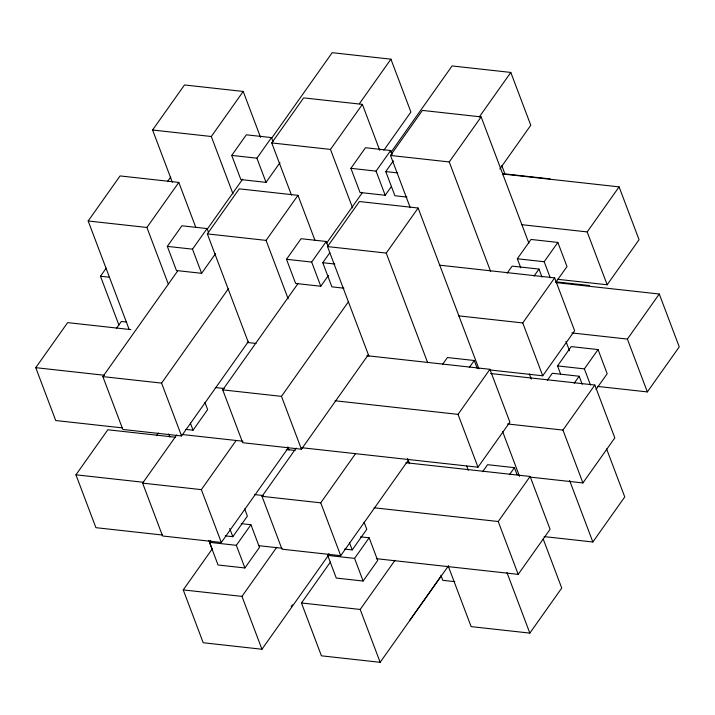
<?xml version="1.0" encoding="UTF-8"?>
<svg xmlns="http://www.w3.org/2000/svg" width="715" height="715" viewBox="0 0 715 715"><rect width="100%" height="100%" fill="white"/><g stroke="black" fill="none" stroke-linecap="round" stroke-linejoin="round"><path stroke-width="1.07" d="M129.209 329.561L88.177 220.98L120.075 175.926L178.804 182.423L195.767 227.316M172.315 182.209L152.59 130.014L184.479 84.96L243.207 91.448L260.564 137.387M122.22 427.874L55.725 420.527L35.75 367.671L67.648 322.626L130.818 329.606M118.878 324.959L100.475 276.249L106.213 268.143M167.471 181.628L170.653 177.123M168.213 283.846L146.906 227.468L178.804 182.423M233.01 193.926L211.318 136.502L243.207 91.448M215.572 253.619L201.63 273.318L176.462 270.538L167.328 246.38L181.914 225.779L207.082 228.568L208.601 232.59M279.985 162.654L266.034 182.352L240.866 179.572L231.731 155.405L246.318 134.813L271.486 137.593L273.005 141.624M116.357 328.507L121.327 321.482L126.698 322.081M201.63 273.318L192.496 249.16L207.082 228.568M266.034 182.352L256.908 158.194L271.486 137.593M248.561 341.332L181.556 435.962L122.828 429.465L102.862 376.617L177.588 271.065M207.225 229.211L242.653 179.161M271.646 138.218L332.198 52.687L390.926 59.175L410.902 112.032L383.839 150.248M248.382 342.476L207.35 233.894L239.248 188.84L297.967 195.338L314.94 240.231M291.479 195.132L271.754 142.928L303.652 97.875L362.38 104.372L379.737 150.311M162.412 535.026L95.908 527.67L75.942 474.814L107.831 429.769L175.443 437.24M181.556 435.962L161.59 383.106L228.585 288.476M359.359 103.764L390.926 59.175M288.172 298.852L266.078 240.392L297.967 195.338M352.575 207.886L330.482 149.417L362.38 104.372M156.549 435.65L158.408 433.022M328.399 275.49L320.794 286.241L295.626 283.453L286.5 259.295L301.078 238.703L326.246 241.482L328.149 246.514M391.543 186.32L385.197 195.267L360.029 192.487L350.904 168.329L365.481 147.728L390.649 150.516L392.178 154.538M288.315 447.849L221.319 542.479L162.591 535.991L142.616 483.134L176.757 434.908M320.794 286.241L311.669 262.074L326.246 241.482M385.197 195.267L376.072 171.108L390.649 150.516M185.543 429.358L193.059 430.189L207.636 409.588L204.91 402.384M368.44 354.586L301.435 449.217L242.707 442.719L222.74 389.872L298.11 283.408M326.46 243.368L362.532 192.415M390.882 152.384L452.086 65.941L510.805 72.43L530.78 125.286L499.856 168.963M410.24 207.654L390.515 155.459L422.413 110.405L481.141 116.903L528.877 243.234M368.94 356.204L327.515 246.577L359.413 201.532L418.132 208.02L478.889 368.806M406.942 197.072L394.903 195.74L385.769 171.582L393.375 160.83M343.933 288.19L331.894 286.858L322.769 262.7L329.74 252.851M221.319 542.479L201.344 489.632L236.129 440.494M301.435 449.217L281.469 396.36L348.464 301.73M479.247 117.019L510.805 72.43M490.669 271.575L449.243 161.947L481.141 116.903M427.668 362.693L386.243 253.074L418.132 208.02M241.259 523.648L250.929 524.721L259.491 547.368L244.905 567.96L218.057 564.993L209.504 542.345L210.764 540.558M328.292 555.519L261.94 649.247L203.212 642.749L183.246 589.902L212.23 548.95M225.297 535.875L232.813 536.706L247.39 516.114L244.673 508.91M408.354 460.138L340.706 555.68L281.978 549.192L262.012 496.335L296.153 448.108M244.905 567.96L236.343 545.313L250.929 524.721M503.253 174.63L504.522 172.842L501.796 165.63M261.94 649.247L241.965 596.39L276.759 547.252M340.706 555.68L320.74 502.833L355.525 453.694M442.433 364.561L447.402 357.536L474.251 360.503L477.298 368.556M507.158 273.139L512.137 266.114L538.976 269.081L542.024 277.143M520.761 267.821L517.338 258.767L531.004 239.454L557.852 242.421L566.986 266.588L555.796 282.38M291.148 606.606L292.426 604.81M360.557 536.84L369.146 537.787L377.708 560.444L363.122 581.036L336.282 578.069L327.72 555.412L328.989 553.625M448.448 565.86L380.157 662.313L321.428 655.825L301.462 602.968L330.446 562.026M469.281 367.528L474.251 360.503M534.007 276.106L538.976 269.081M550.273 277.84L544.187 261.735L557.852 242.421M344.693 549.075L352.209 549.907L366.786 529.315L364.06 522.111M363.122 581.036L354.569 558.379L369.146 537.787M301.775 447.724L477.995 467.208L458.029 414.36L489.927 369.306L366.893 355.704M489.525 369.914L542.73 375.795L522.754 322.939L554.652 277.885L439.385 265.149M557.289 279.261L607.169 284.776L587.194 231.919L619.092 186.874L502.717 174.004M380.157 662.313L360.19 609.457L394.975 560.328M477.995 467.208L509.893 422.163L489.927 369.306M542.73 375.795L574.619 330.741L554.652 277.885M607.169 284.776L639.058 239.722L619.092 186.874M482.625 471.703L487.594 464.687L514.442 467.655L517.106 474.697M547.35 380.282L552.32 373.266L579.168 376.233L582.216 384.286M560.569 373.963L557.53 365.91L571.196 346.605L598.044 349.572L607.178 373.731L595.988 389.532M509.473 474.671L514.442 467.655M574.199 383.249L579.168 376.233M590.465 384.983L584.378 368.877L598.044 349.572M409.677 620.423L440.941 576.281M376.322 558.674L518.187 574.36L498.221 521.503L530.11 476.458L405.977 462.73M529.717 477.057L582.913 482.938L562.946 430.081L594.835 385.036L490.651 373.516M597.481 386.404L647.352 391.918L627.386 339.071L659.275 294.017L556.199 282.622M518.187 574.36L550.085 529.306L530.11 476.458M582.913 482.938L614.811 437.893L594.835 385.036M647.352 391.918L679.25 346.873L659.275 294.017M544.097 536.599L592.851 541.988L624.749 496.934L606.597 448.913M448.233 566.057L471.122 626.617L529.842 633.106L561.74 588.061L543.194 538.985M390.515 155.459L449.243 161.947M271.754 142.928L330.482 149.417M152.59 130.014L211.318 136.502M503.539 173.754L550.076 178.902M385.769 171.582L397.808 172.905M350.904 168.329L376.072 171.108M231.731 155.405L256.908 158.194M521.798 224.689L587.194 231.919M517.338 258.767L544.187 261.735M327.515 246.577L386.243 253.074M207.35 233.894L266.078 240.392M88.177 220.98L146.906 227.468M556.288 281.862L589.526 285.535M322.769 262.7L334.808 264.032M286.5 259.295L311.669 262.074M167.328 246.38L192.496 249.16M100.475 276.249L109.341 277.232M458.467 315.833L522.754 322.939M571.964 332.94L627.386 339.071M557.53 365.91L584.378 368.877M247.193 342.476L256.059 343.45M35.75 367.671L104.47 375.268M215.304 387.521L224.17 388.504M335.004 400.757L458.029 414.36M102.862 376.617L161.59 383.106M222.74 389.872L281.469 396.36M507.525 423.959L562.946 430.081M182.075 434.497L243.029 441.235M286.277 449.494L295.143 450.477M75.942 474.814L143.545 482.294M254.379 494.548L263.245 495.531M374.079 507.784L498.221 521.503M142.616 483.134L201.344 489.632M262.012 496.335L320.74 502.833M258.839 545.688L282.112 548.262M209.504 542.345L236.343 545.313M327.72 555.412L354.569 558.379M454.82 581.653L442.782 580.321L440.887 575.289M183.246 589.902L241.965 596.39M301.462 602.968L360.19 609.457M565.958 341.368L569.515 350.77M529.332 373.891L531.308 379.111M569.569 480.391L592.851 541.988M502.565 431.449L519.528 476.342M466.725 466.055L468.298 470.238M506.962 572.554L529.842 633.106M407.604 458.521L409.57 463.74M349.483 542.703L352.209 549.907M287.832 446.884L289.012 450.012M190.333 422.976L193.059 430.189M229.703 528.474L232.813 536.706M168.66 433.969L169.848 437.097M208.905 540.46L212.06 548.816"/></g></svg>
